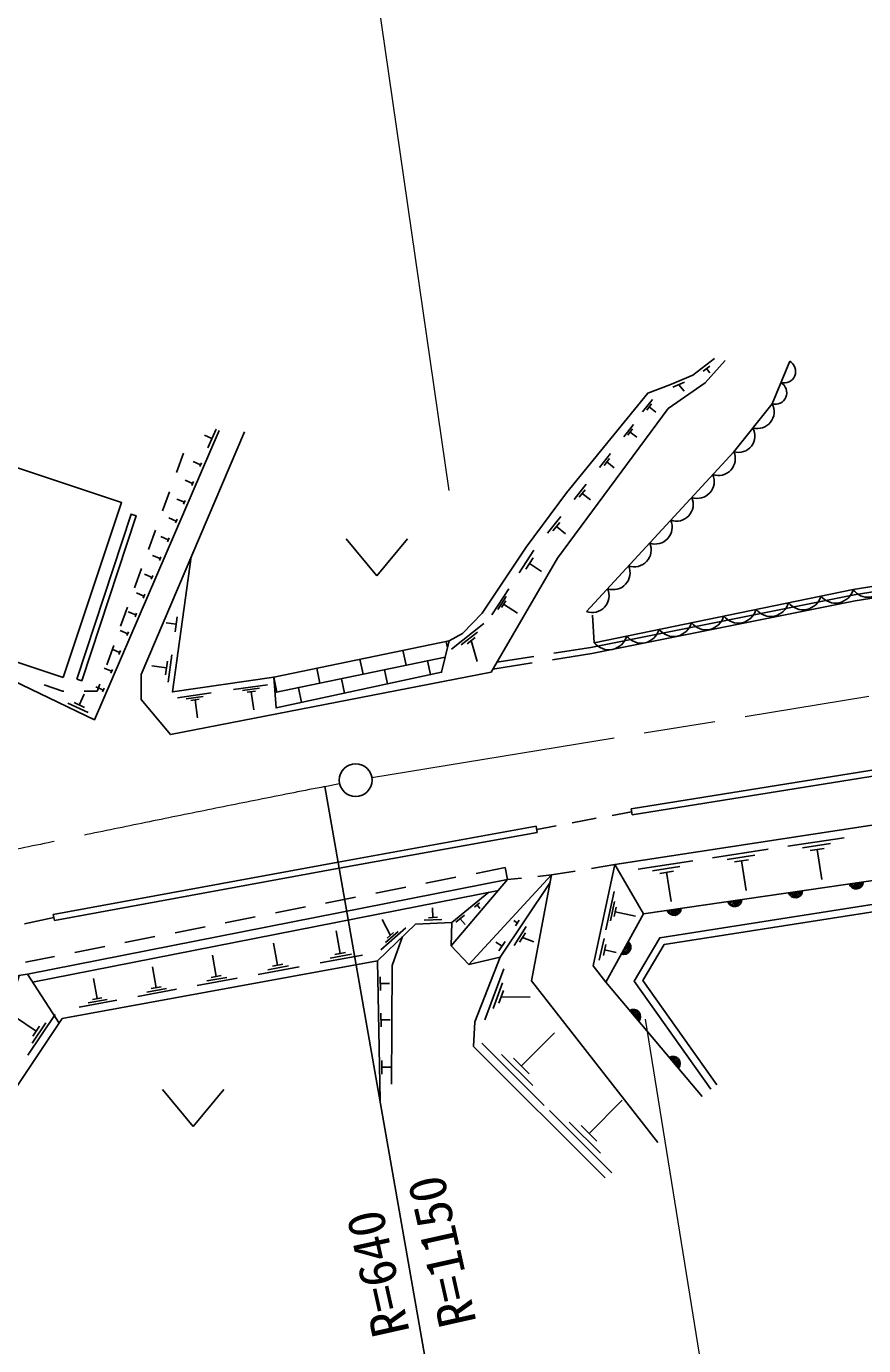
# Model space of a CAD drawing. Units: millimetres, scale not verified. Extents: x 40000 to 680000, y 20000 to 380000.
# Drawn here: x 345942 to 386878, y 262737 to 327253 of the extents above; entities that cross this region are included whole.
import ezdxf
from ezdxf.enums import TextEntityAlignment as Align

# ---------------------------------------------------------------- set-up
doc = ezdxf.new("R2010")
doc.units = ezdxf.units.MM
doc.header["$LTSCALE"] = 1000
doc.linetypes.add('CHAIN', pattern=[18.5, 12, -1.5, 3.5, -1.5])
for name, color, linetype, lineweight in [('M-BGD', 7, 'Continuous', 25), ('M-BMK', 2, 'CHAIN', 13), ('M-BMK-SRVR', 3, 'Continuous', 25), ('M-STR-HTXT', 7, 'Continuous', 13)]:
    doc.layers.add(name, color=color, linetype=linetype, lineweight=lineweight)
doc.styles.add('ＭＳ ゴシック', font='')
doc.styles.get('ＭＳ ゴシック').set_extended_font_data('MS Gothic')

msp = doc.modelspace()

# ---------------------------------------------------------------- linework, layer by layer
at = {"layer": 'M-BGD'}
for p, q in [((379040, 310387), (379355, 310641)), ((379197, 310514), (379367, 310304)), ((377558, 309609), (378122, 309848)), ((377840, 309728), (378103, 309417)), ((376073, 308402), (376550, 309005)), ((376273, 308489), (376511, 308791)), ((376392, 308640), (376713, 308386)), ((375146, 307178), (375623, 307781)), ((355016, 307101), (354648, 307259)), ((355214, 307560), (354818, 306642)), ((375346, 307265), (375585, 307566)), ((375465, 307416), (375787, 307161)), ((353279, 305433), (353620, 306373)), ((354461, 305815), (354094, 305974)), ((354501, 305907), (354422, 305724)), ((373965, 305684), (374498, 306358)), ((374188, 305782), (374454, 306118)), ((374321, 305950), (374681, 305666)), ((354065, 304897), (353698, 305056)), ((354105, 304989), (354026, 304805)), ((372722, 304114), (373315, 304863)), ((372970, 304222), (373266, 304596)), ((352597, 303553), (352938, 304493)), ((353669, 303979), (353302, 304137)), ((353709, 304071), (353630, 303887)), ((373118, 304409), (373518, 304093)), ((371416, 302463), (372071, 303290)), ((351915, 301673), (352256, 302613)), ((353273, 303061), (352906, 303219)), ((353313, 303153), (353234, 302969)), ((371690, 302583), (372017, 302996)), ((371854, 302790), (372295, 302441)), ((352877, 302143), (352510, 302301)), ((352917, 302234), (352838, 302051)), ((361572, 302190), (363072, 300390)), ((363072, 300390), (364572, 302190)), ((352481, 301224), (352114, 301383)), ((352521, 301316), (352442, 301132)), ((370033, 300526), (370755, 301631)), ((351233, 299793), (351574, 300733)), ((370361, 300706), (370722, 301258)), ((370542, 300982), (371131, 300597)), ((352085, 300306), (351718, 300464)), ((352125, 300398), (352046, 300214)), ((351689, 299388), (351322, 299546)), ((351729, 299480), (351650, 299296)), ((368694, 298476), (369524, 299745)), ((368986, 298738), (369401, 299372)), ((350551, 297913), (350892, 298853)), ((369174, 298841), (369381, 299158)), ((369278, 299000), (369954, 298557)), ((351293, 298470), (350926, 298628)), ((351333, 298561), (351254, 298378)), ((353271, 298013), (352783, 298078)), ((353320, 298379), (353222, 297647)), ((350897, 297551), (350530, 297710)), ((350937, 297643), (350857, 297459)), ((366731, 296798), (368303, 298047)), ((367207, 297005), (367993, 297630)), ((349868, 296032), (350209, 296972)), ((350501, 296633), (350134, 296791)), ((366459, 297177), (366525, 296859)), ((367487, 297057), (367880, 297369)), ((367683, 297213), (367986, 296186)), ((371736, 296597), (373543, 296884)), ((350541, 296725), (350461, 296541)), ((352837, 296213), (352747, 295546)), ((353059, 296522), (352880, 295189)), ((358096, 294673), (366416, 296403)), ((362249, 296302), (362401, 295568)), ((364354, 296740), (364506, 296006)), ((365559, 296224), (365699, 295551)), ((368942, 296152), (370749, 296439)), ((371665, 296281), (373596, 296589)), ((350105, 295715), (349738, 295873)), ((350145, 295807), (350065, 295623)), ((352792, 295879), (352081, 295975)), ((360144, 295865), (360296, 295130)), ((363454, 295787), (363597, 295097)), ((368747, 295817), (370678, 296124)), ((346817, 295052), (347708, 294750)), ((349709, 294797), (349342, 294955)), ((349403, 294750), (349527, 295092)), ((349749, 294888), (349669, 294705)), ((356076, 294817), (357731, 295058)), ((356506, 294767), (357333, 294887)), ((358039, 295427), (358191, 294693)), ((359244, 294912), (359394, 294188)), ((361349, 295349), (361496, 294642)), ((347708, 294750), (347767, 294750)), ((348527, 294065), (348773, 294592)), ((348767, 294750), (349403, 294750)), ((353329, 294417), (354983, 294658)), ((353758, 294367), (354585, 294487)), ((353981, 294287), (354395, 294347)), ((354188, 294317), (354316, 293434)), ((356729, 294686), (357142, 294747)), ((356936, 294717), (357064, 293834)), ((348961, 293703), (347972, 294163)), ((348775, 293950), (348280, 294180)), ((373805, 288523), (372625, 288305)), ((375535, 288844), (374591, 288669)), ((375511, 288992), (375558, 288696)), ((370868, 288132), (370921, 287837)), ((371838, 288159), (370895, 287984)), ((383177, 287157), (385920, 287577)), ((383891, 287079), (385262, 287289)), ((379497, 286594), (382206, 287008)), ((380202, 286517), (381556, 286724)), ((380568, 286388), (381245, 286492)), ((384262, 286948), (384948, 287053)), ((384605, 287001), (384828, 285538)), ((367926, 285832), (369357, 286114)), ((369357, 286114), (369473, 285526)), ((371621, 285756), (372776, 285947)), ((373565, 286077), (374720, 286268)), ((375853, 286037), (378526, 286446)), ((376548, 285961), (377885, 286165)), ((376910, 285833), (377578, 285936)), ((377244, 285885), (377462, 284459)), ((380907, 286440), (381128, 284996)), ((365473, 285349), (366944, 285639)), ((369473, 285526), (366713, 282294)), ((369114, 281729), (371551, 285388)), ((369473, 285526), (370150, 285598)), ((370945, 285684), (371621, 285756)), ((346246, 280508), (369022, 284997)), ((360567, 284382), (362039, 284672)), ((363020, 284865), (364492, 285155)), ((366744, 283424), (368558, 284906)), ((374276, 283069), (374679, 284943)), ((358114, 283898), (359586, 284188)), ((365817, 283674), (365803, 284141)), ((367853, 284185), (368101, 284389)), ((367977, 284287), (368112, 284120)), ((374501, 283511), (374703, 284448)), ((374677, 283718), (374777, 284186)), ((374727, 283952), (375726, 283737)), ((345854, 283360), (347285, 283671)), ((347258, 283819), (347312, 283524)), ((355662, 283414), (357133, 283705)), ((363742, 282801), (363339, 283572)), ((366261, 283575), (365384, 283538)), ((366037, 283683), (365598, 283664)), ((366941, 283439), (367371, 283793)), ((367156, 283616), (367389, 283326)), ((369951, 283402), (369768, 283519)), ((369788, 282310), (370377, 283227)), ((370041, 283537), (369860, 283267)), ((350756, 282447), (352228, 282738)), ((353209, 282931), (354680, 283221)), ((361288, 281916), (361085, 283025)), ((364500, 283173), (363270, 282100)), ((364121, 282987), (363506, 282450)), ((363895, 282935), (363588, 282667)), ((370058, 282460), (370352, 282919)), ((370205, 282690), (370748, 282481)), ((373956, 281584), (374186, 282654)), ((348303, 281964), (349775, 282254)), ((358227, 281347), (358030, 282423)), ((361548, 281964), (361028, 281869)), ((369199, 282272), (368895, 282468)), ((369349, 282497), (369048, 282048)), ((374156, 281821), (374271, 282356)), ((374214, 282088), (374785, 281965)), ((345890, 281488), (347322, 281771)), ((355227, 280788), (355035, 281833)), ((358756, 281305), (357747, 281120)), ((358479, 281393), (357975, 281300)), ((362379, 281830), (360300, 281449)), ((361833, 281873), (360794, 281682)), ((363103, 281556), (363233, 274729)), ((347549, 278506), (345993, 280897)), ((349404, 279704), (349224, 280687)), ((352286, 280241), (352101, 281254)), ((356254, 280707), (354296, 280347)), ((355741, 280747), (354761, 280568)), ((355472, 280833), (354982, 280743)), ((359286, 281263), (357268, 280892)), ((363250, 280107), (363240, 280777)), ((368360, 278667), (369294, 281157)), ((353283, 280162), (351383, 279813)), ((352785, 280201), (351835, 280027)), ((352524, 280284), (352049, 280197)), ((363245, 280442), (363691, 280448)), ((368759, 279227), (369226, 280472)), ((369042, 279476), (369275, 280099)), ((350371, 279628), (348528, 279290)), ((349887, 279666), (348966, 279497)), ((349635, 279747), (349174, 279662)), ((369159, 279787), (370577, 279783)), ((346421, 278116), (345358, 278828)), ((347354, 278935), (346019, 276942)), ((363283, 278328), (363274, 278998)), ((346888, 278526), (346220, 277529)), ((346588, 278365), (346254, 277867)), ((363279, 278663), (363725, 278670)), ((371264, 274487), (368216, 277527)), ((370145, 276413), (371767, 278039)), ((370705, 275450), (369180, 276970)), ((370526, 276033), (369764, 276793)), ((363327, 276015), (363318, 276685)), ((363323, 276350), (363769, 276356)), ((352594, 275255), (354094, 273455)), ((354094, 273455), (355594, 275255)), ((374571, 271187), (371523, 274228)), ((373453, 273114), (375075, 274739)), ((374012, 272150), (372488, 273671)), ((373834, 272734), (373072, 273494))]:
    msp.add_line(p, q, dxfattribs=at)
for points in [[(379587, 311004), (378535, 310203), (377405, 309717), (376322, 309309), (372352, 304444), (370374, 301791), (368224, 298558), (367267, 297554), (366608, 297208)], [(356607, 307427), (351557, 295562), (351550, 294335), (352994, 292619), (368660, 295666), (371908, 301246), (377327, 308571), (379132, 309827), (380105, 310910)], [(373330, 298635), (380534, 306451), (382401, 308789), (383264, 310877)], [(343029, 296336), (349267, 293346), (355371, 307497)], [(358039, 295427), (353079, 294705), (354002, 301306)], [(373543, 296884), (386419, 299453), (398495, 301376)], [(373628, 298462), (373707, 297113), (386370, 299720), (398406, 301634)], [(373596, 296589), (386471, 299158), (398542, 301079)], [(375511, 288992), (388001, 290988), (399352, 292731), (408003, 293858)], [(375558, 288696), (388047, 290691), (399394, 292434), (408042, 293561)], [(374720, 286268), (407965, 291353), (405121, 286792)], [(347258, 283819), (361186, 286376), (370868, 288132)], [(347312, 283524), (361240, 286080), (370921, 287837)], [(378990, 274912), (374266, 280514), (376118, 283857), (388014, 285584), (405042, 288095), (405121, 286792), (400276, 279455), (400350, 277893)], [(379411, 275283), (375665, 280567), (376910, 282681), (388230, 284449), (401727, 286437), (403024, 286458)], [(374266, 280514), (373653, 281309), (374720, 286268), (376118, 283857)], [(379696, 275486), (376082, 280585), (377128, 282360), (388282, 284103), (401755, 286087), (403030, 286108)], [(198352, 243838), (212302, 247251), (238731, 253976), (289735, 267389), (313354, 273642), (329123, 277452), (341572, 280231), (345993, 280897), (369473, 285526)], [(367576, 281368), (371621, 285756), (370632, 280577), (376816, 272667)], [(345584, 280835), (342496, 270962), (347699, 278731), (363103, 281556), (364971, 283345), (366744, 283424), (366713, 282294), (367576, 281368), (369114, 281729), (367874, 278574), (367811, 277366), (374246, 270947)], [(363796, 275530), (363824, 281323), (364338, 282739)]]:
    msp.add_lwpolyline(points, dxfattribs=at)
for points in [[(347745, 295418), (350594, 303963), (345509, 305658), (342660, 297113)], [(348412, 295331), (351064, 303398), (351303, 303320), (348651, 295253)], [(366608, 297208), (358039, 295427), (358154, 293920), (366242, 295668)]]:
    msp.add_lwpolyline(points, close=True, dxfattribs=at)
for centre, radius, start, end in [((382985, 310381), 569, 254.48772, 60.57878), ((382553, 309337), 569, 254.48772, 60.57878), ((381692, 308398), 810, 253.87839, 28.89584), ((380758, 307229), 810, 253.87839, 28.89584), ((379779, 306114), 826, 250.59862, 24.06867), ((378750, 304997), 826, 250.59862, 24.06867), ((377721, 303881), 826, 250.59862, 24.06867), ((376692, 302764), 826, 250.59862, 24.06867), ((375663, 301648), 826, 250.59862, 24.06867), ((374634, 300531), 826, 250.59862, 24.06867), ((373604, 299415), 826, 250.59862, 24.06867), ((383915, 299626), 903, 218.1387, 345.12722), ((385498, 299952), 903, 218.1387, 345.12722), ((387071, 300166), 830, 212.4706, 345.59774), ((380749, 298974), 903, 218.1387, 345.12722), ((382332, 299300), 903, 218.1387, 345.12722), ((377583, 298322), 903, 218.1387, 345.12722), ((379166, 298648), 903, 218.1387, 345.12722), ((374417, 297670), 903, 218.1387, 345.12722), ((376000, 297996), 903, 218.1387, 345.12722), ((386511, 285420), 354, 197.05446, 359.45964), ((386511, 285420), 283, 199.2785, 357.2356), ((386511, 285420), 212, 203.02483, 353.48927), ((386511, 285420), 142, 210.73656, 345.77754), ((386511, 285420), 100, 221.05422, 335.45988), ((380573, 284559), 354, 197.05446, 359.45964), ((380573, 284559), 283, 199.2785, 357.2356), ((380573, 284559), 212, 203.02483, 353.48927), ((380573, 284559), 142, 210.73656, 345.77754), ((380573, 284559), 100, 221.05422, 335.45988), ((383542, 284990), 354, 197.05446, 359.45964), ((383542, 284990), 283, 199.2785, 357.2356), ((383542, 284990), 212, 203.02483, 353.48927), ((383542, 284990), 142, 210.73656, 345.77754), ((383542, 284990), 100, 221.05422, 335.45988), ((377605, 284128), 354, 197.05446, 359.45964), ((377605, 284128), 283, 199.2785, 357.2356), ((377605, 284128), 212, 203.02483, 353.48927), ((377605, 284128), 142, 210.73656, 345.77754), ((377605, 284128), 100, 221.05422, 335.45988), ((375144, 282212), 354, 249.81137, 52.21655), ((375144, 282212), 283, 252.03541, 49.99251), ((375144, 282212), 212, 255.78173, 46.24618), ((375144, 282212), 142, 263.49346, 38.53445), ((375144, 282212), 100, 273.81113, 28.21679), ((375619, 278825), 354, 318.9329, 121.33807), ((375619, 278825), 283, 321.15694, 119.11404), ((375619, 278825), 212, 324.90326, 115.36771), ((375619, 278825), 142, 332.61499, 107.65598), ((375619, 278825), 100, 342.93265, 97.33832), ((377553, 276531), 354, 318.9329, 121.33807), ((377553, 276531), 283, 321.15694, 119.11404), ((377553, 276531), 212, 324.90326, 115.36771), ((377553, 276531), 142, 332.61499, 107.65598), ((377553, 276531), 100, 342.93265, 97.33832)]:
    msp.add_arc(centre, radius, start, end, dxfattribs=at)
at = {"layer": 'M-BMK'}
for p, q in [((362832, 290520), (387137, 294495)), ((360539, 290075), (361259, 290227))]:
    msp.add_line(p, q, dxfattribs=at)
msp.add_arc((578322, -818707), 1129968, 101.11238, 103.63713, dxfattribs=at)
at = {"layer": 'M-BMK-SRVR'}
msp.add_line((360539, 290075), (365750, 260389), dxfattribs=at)
msp.add_circle((362042, 290391), 800, dxfattribs=at)
at = {"layer": 'M-STR-HTXT'}
for p, q in [((366607, 304561), (361764, 338081)), ((376205, 278708), (380903, 249529))]:
    msp.add_line(p, q, dxfattribs=at)

# ---------------------------------------------------------------- texts
at = {"layer": 'M-BMK-SRVR', "style": 'ＭＳ ゴシック'}
for s, p in [('R=1150', (367059, 263686)), ('R=640', (363795, 263212))]:
    msp.add_text(s, height=1833, rotation=102.579, dxfattribs=at).set_placement(p, align=Align.MIDDLE_LEFT)

doc.saveas('drawing.dxf')
